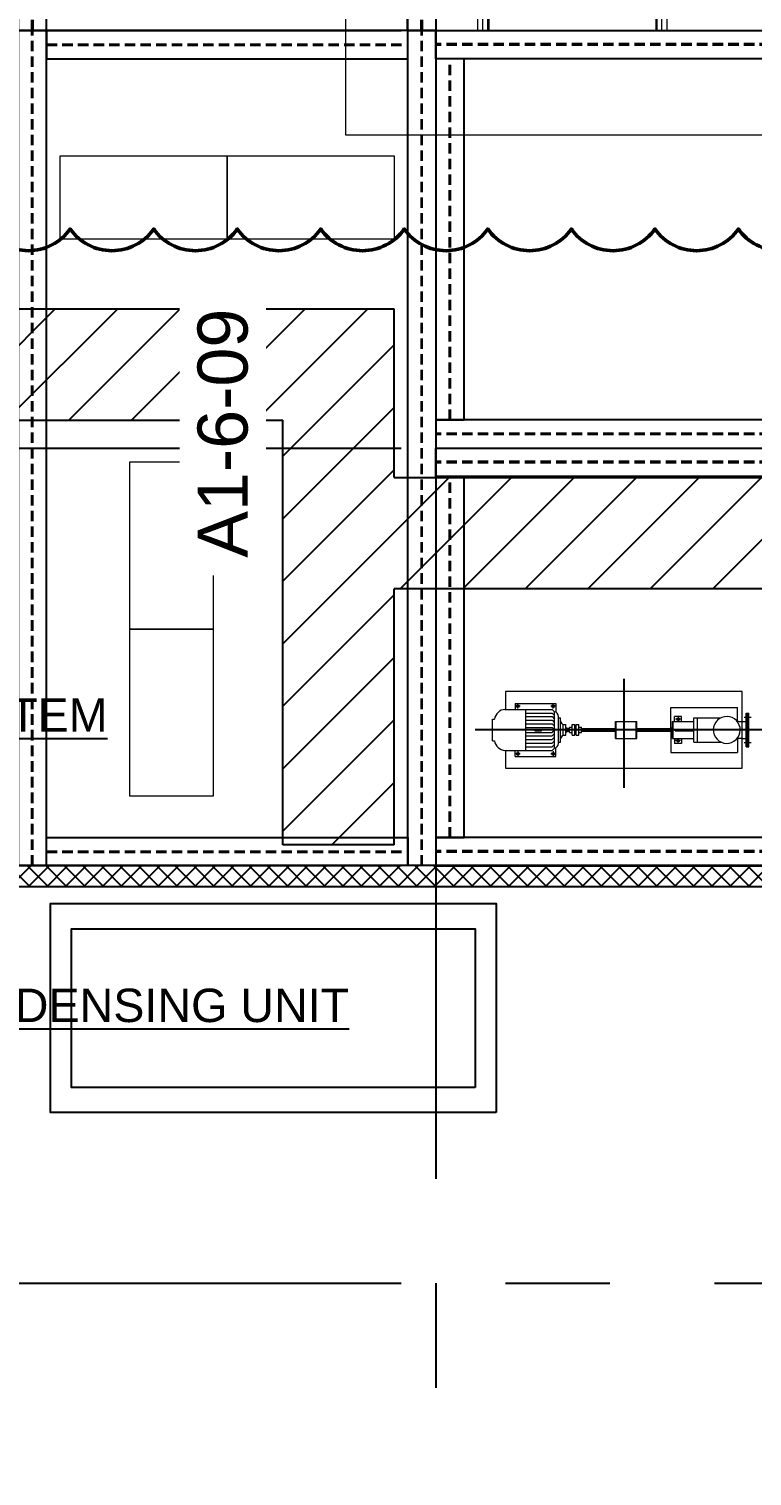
# Model space of a CAD drawing. Header units: millimetres. Extents: x -300 to 383236, y -195106 to -144646.
# Drawn here: x 11069 to 16263, y -184087 to -173691 of the extents above; entities that cross this region are included whole.
import ezdxf
from ezdxf.enums import TextEntityAlignment as Align

# ---------------------------------------------------------------- set-up
doc = ezdxf.new("R2010")
doc.units = ezdxf.units.MM
doc.header["$LTSCALE"] = 60
doc.set_wipeout_variables(frame=1)
for name, pattern in [('CENTER', [2, 1.25, -0.25, 0.25, -0.25]), ('CENTER2', [28.575, 19.05, -3.175, 3.175, -3.175]), ('HIDDEN', [0.375, 0.25, -0.125])]:
    doc.linetypes.add(name, pattern=pattern)
for name, color, linetype in [('1CEN', 20, 'CENTER'), ('1ST FL_SIDE-WALL', 8, 'Continuous'), ('C_TEXT_01', 2, 'Continuous'), ('C_TEXT_CONTAINER NO', 7, 'Continuous'), ('CENTER', 1, 'CENTER2'), ('CONTAINER', 2, 'Continuous'), ('EQ', 2, 'Continuous'), ('EQUIP', 2, 'Continuous')]:
    doc.layers.add(name, color=color, linetype=linetype)
for name, color, linetype, lineweight in [('C_REV', 4, 'Continuous', 50), ('DITCH', 7, 'Continuous', 0), ('EQUIPMENT', 253, 'Continuous', 0)]:
    doc.layers.add(name, color=color, linetype=linetype, lineweight=lineweight)
doc.styles.add('Arial', font='arial.ttf')
doc.styles.add('RomanS', font='romans.shx', dxfattribs={"bigfont": 'whgtxt.shx'})

# ---------------------------------------------------------------- blocks, each defined once
blk = doc.blocks.new('A$C971e5d21')
at = {"layer": 'EQ', "color": 253, "linetype": 'Continuous'}
for points in [[(7732, 1227), (4532, 1227), (4532, 2727), (7732, 2727)], [(12432, 1227), (9232, 1227), (9232, 2727), (12432, 2727)]]:
    blk.add_lwpolyline(points, close=True, dxfattribs=at)
at = {"layer": 'EQUIP', "color": 253}
for points in [[(7582, 1407), (4682, 1407), (4682, 2547), (7582, 2547)], [(12282, 1407), (9382, 1407), (9382, 2547), (12282, 2547)]]:
    blk.add_lwpolyline(points, close=True, dxfattribs=at)
blk = doc.blocks.new('A$C44261593')
h = blk.add_hatch()
h.set_pattern_fill('ANSI31', color=253, scale=100)
h.set_pattern_definition([(45, (0, -50460), (-224.5064, 224.5064), [])])
edge = h.paths.add_edge_path()
edge.add_line((-58347, -14256), (-58347, -14056))
edge.add_line((-58347, -14056), (-57547, -14056))
edge.add_line((-57547, -14056), (-57547, -15056))
edge.add_line((-57547, -15056), (-60547, -15056))
edge.add_line((-60547, -15056), (-60547, -31056))
edge.add_line((-60547, -31056), (-57647, -31056))
edge.add_line((-57647, -31056), (-57647, -32268))
edge.add_line((-57647, -32268), (-43347, -32268))
edge.add_line((-43347, -32268), (-43347, -29256))
edge.add_line((-43347, -29256), (-34347, -29256))
edge.add_line((-34347, -29256), (-34347, -14206))
edge.add_line((-34347, -14206), (-33547, -14206))
edge.add_line((-33547, -14206), (-33547, -29256))
edge.add_line((-33547, -29256), (-30497, -29256))
edge.add_line((-30497, -29256), (-30497, -30056))
edge.add_line((-30497, -30056), (-30547, -30056))
edge.add_line((-30547, -30056), (-30547, -34906))
edge.add_line((-30547, -34906), (-30569, -34906))
edge.add_arc((-31590, -35134), 1046, 12.5777, 76.5787)
edge.add_line((-31347, -34117), (-31347, -30056))
edge.add_line((-31347, -30056), (-42547, -30056))
edge.add_line((-42547, -30056), (-42547, -34906))
edge.add_line((-42547, -34906), (-43347, -34906))
edge.add_line((-43347, -34906), (-43347, -33068))
edge.add_line((-43347, -33068), (-57647, -33068))
edge.add_line((-57647, -33068), (-57647, -34906))
edge.add_line((-57647, -34906), (-58447, -34906))
edge.add_line((-58447, -34906), (-58447, -31856))
edge.add_line((-58447, -31856), (-66197, -31856))
edge.add_line((-66197, -31856), (-66197, -31056))
edge.add_line((-66197, -31056), (-61347, -31056))
edge.add_line((-61347, -31056), (-61347, -14256))
edge.add_line((-61347, -14256), (-58347, -14256))
at = {"color": 253}
for p, q in [((-60547, -31056), (-57647, -31056)), ((-57647, -32268), (-57647, -31056)), ((-66197, -31856), (-58447, -31856)), ((-58447, -34906), (-58447, -31856)), ((-57647, -32268), (-43347, -32268)), ((-43347, -33068), (-57647, -33068)), ((-57647, -34906), (-57647, -33068)), ((-57647, -34906), (-58447, -34906))]:
    blk.add_line(p, q, dxfattribs=at)
blk = doc.blocks.new('15M')
at = {"linetype": 'HIDDEN', "ltscale": 5}
for p, q in [((-110087, -152171), (-95087, -152171)), ((-110087, -152179), (-95087, -152179)), ((-95192, -152276), (-95192, -154870)), ((-95185, -152276), (-95185, -154870)), ((-110087, -154968), (-95087, -154968)), ((-110087, -154976), (-95087, -154976))]:
    blk.add_line(p, q, dxfattribs=at)
for points in [[(-110087, -152276), (-95087, -152276), (-95087, -152073), (-110087, -152073)], [(-109884, -154870), (-110087, -154870), (-110087, -152276), (-109884, -152276)], [(-95290, -154870), (-95087, -154870), (-95087, -152276), (-95290, -152276)], [(-110087, -154870), (-95087, -154870), (-95087, -155073), (-110087, -155073)]]:
    blk.add_lwpolyline(points, close=True)
blk = doc.blocks.new('6M')
at = {"linetype": 'HIDDEN', "ltscale": 5}
for p, q in [((-110087, -162158), (-104087, -162158)), ((-110087, -162165), (-104087, -162165)), ((-109989, -162263), (-109989, -164857)), ((-109982, -162263), (-109982, -164857)), ((-104192, -162263), (-104192, -164857)), ((-104185, -162263), (-104185, -164857)), ((-110087, -164955), (-104087, -164955)), ((-110087, -164962), (-104087, -164962))]:
    blk.add_line(p, q, dxfattribs=at)
for points in [[(-110087, -162263), (-104087, -162263), (-104087, -162060), (-110087, -162060)], [(-109884, -164857), (-110087, -164857), (-110087, -162263), (-109884, -162263)], [(-104290, -164857), (-104087, -164857), (-104087, -162263), (-104290, -162263)], [(-110087, -164857), (-104087, -164857), (-104087, -165060), (-110087, -165060)]]:
    blk.add_lwpolyline(points, close=True)
blk = doc.blocks.new('A$C1083779A')
for p, q in [((337, 1393), (337, 3640)), ((372, 1379), (372, 3640)), ((980, 1339), (980, 3640)), ((1588, 903), (1588, 3640)), ((1623, 889), (1623, 3640)), ((1580, 3360), (380, 3360)), ((1580, 3080), (380, 3080)), ((1580, 2800), (380, 2800)), ((1580, 2520), (380, 2520)), ((1580, 2240), (380, 2240)), ((1580, 1960), (380, 1960)), ((1580, 1680), (380, 1680)), ((337, 0), (337, 1407)), ((372, 0), (372, 1407)), ((1580, 1400), (380, 1400)), ((1580, 1120), (380, 1120)), ((1580, 1120), (988, 1120)), ((1580, 840), (380, 840)), ((1588, 0), (1588, 874)), ((1623, 0), (1623, 874)), ((1580, 560), (380, 560)), ((1580, 280), (380, 280))]:
    blk.add_line(p, q)
for points in [[(300, 1407), (300, 3640)], [(1660, 3640), (300, 3640)], [(380, 3640), (380, 1376)], [(1580, 3640), (1580, 906)], [(1660, 874), (1660, 3640)], [(184, 1452), (853, 1190), (988, 1348), (988, 928), (1121, 1085), (1884, 786)], [(300, 0), (300, 1407)], [(380, 1407), (380, 0)], [(1580, 874), (1580, 0)], [(1660, 0), (1660, 874)]]:
    blk.add_lwpolyline(points)
at = {"const_width": 62.5}
blk.add_lwpolyline([(949, 3640, 1), (1011, 3640, 1)], format="xyb", close=True, dxfattribs=at)
blk.add_lwpolyline([(980, 1339, 0, 100, 0), (980, 1639, 0, 0, 0), (980, 1498, 0, 0, 0)], format="xyseb")
at = {"style": 'RomanS'}
blk.add_text('UP', height=360, rotation=180, dxfattribs=at).set_placement((961, 4220), align=Align.CENTER)

msp = doc.modelspace()

# ---------------------------------------------------------------- linework, layer by layer
at = {"layer": '1CEN', "color": 1, "ltscale": 50}
for p, q in [((13993, -154202.1), (13993, -183702.1)), ((3993, -173702.1), (56993, -173702.1)), ((3993, -176702.1), (56993, -176702.1)), ((3993, -179702.1), (56993, -179702.1)), ((3993, -182702.1), (56993, -182702.1))]:
    msp.add_line(p, q, dxfattribs=at)
at = {"layer": 'C_REV'}
msp.add_lwpolyline([(23365.3, -175128.3, -0.5205671), (22765.3, -175128.3, -0.5205671), (22165.3, -175128.3, -0.5205671), (21565.3, -175128.3, -0.5205671), (20965.3, -175128.3, -0.5205671), (20365.3, -175128.3, -0.5205671), (19765.3, -175128.3, -0.5205671), (19165.3, -175128.3, -0.5205671), (18565.3, -175128.3, -0.5205671), (17965.3, -175128.3, -0.5205671), (17365.3, -175128.3, -0.5205671), (16765.3, -175128.3, -0.5205671), (16165.3, -175128.3, -0.5205671), (15565.3, -175128.3, -0.5205671), (14965.3, -175128.3, -0.5205671), (14365.3, -175128.3, -0.5205671), (13765.3, -175128.3, -0.5205671), (13165.3, -175128.3, -0.5205671), (12565.3, -175128.3, -0.5205671), (11965.3, -175128.3, -0.5205671), (11365.3, -175128.3, -0.5205671), (10765.3, -175128.3, -0.5205671)], format="xyb", dxfattribs=at)
at = {"layer": 'CENTER', "color": 253, "ltscale": 0.001}
for p, q in [((15343, -178360.8), (15343, -179143.5)), ((16412.5, -178727.1), (14273.5, -178727.1))]:
    msp.add_line(p, q, dxfattribs=at)
at = {"layer": 'CONTAINER', "const_width": 10}
for points in [[(10993, -158702.1), (13993, -158702.1), (13993, -173702.1), (10993, -173702.1)], [(13993, -173702.1), (28993, -173702.1), (28993, -176702.1), (13993, -176702.1)], [(13993, -179702.1), (28993, -179702.1), (28993, -176702.1), (13993, -176702.1)]]:
    msp.add_lwpolyline(points, close=True, dxfattribs=at)
at = {"layer": 'EQUIPMENT'}
for p, q in [((11793, -178002.1), (11793, -176802.1)), ((11793, -176802.1), (12393, -176802.1)), ((12393, -176802.1), (12393, -178002.1)), ((11793, -179202.1), (11793, -178002.1)), ((11793, -178002.1), (12393, -178002.1)), ((12393, -178002.1), (11793, -178002.1)), ((12393, -178002.1), (12393, -179202.1)), ((12393, -179202.1), (11793, -179202.1))]:
    msp.add_line(p, q, dxfattribs=at)
at = {"layer": 'EQUIPMENT', "color": 253}
for p, q in [((14488.5, -178579.4), (14826.9, -178579.4)), ((14561.1, -178536.7), (14854.9, -178536.7)), ((14561.1, -178536.7), (14561.1, -178579.4)), ((14598.6, -178556), (14562.4, -178556)), ((14580.5, -178574.1), (14580.5, -178537.9)), ((14637.6, -178874.8), (14637.6, -178579.4)), ((14853.6, -178556), (14817.5, -178556)), ((14826.9, -178579.4), (14844.1, -178596.7)), ((14835.6, -178574.1), (14835.6, -178537.9)), ((14844.1, -178857.6), (14844.1, -178596.7)), ((14854.9, -178536.7), (14854.9, -178600.2)), ((15679.4, -178565.3), (16158.2, -178565.3)), ((15679.4, -178717.5), (15679.4, -178565.3)), ((16158.2, -178665.3), (16158.2, -178565.3)), ((14399.1, -178649.4), (14413.6, -178649.4)), ((14399.1, -178804.9), (14399.1, -178649.4)), ((14637.6, -178605.5), (14826.9, -178605.5)), ((14637.6, -178631.6), (14826.9, -178631.6)), ((14637.6, -178657.7), (14826.9, -178657.7)), ((14637.6, -178683.8), (14826.9, -178683.8)), ((14826.9, -178605.5), (14844.1, -178622.8)), ((14826.9, -178631.6), (14844.1, -178648.9)), ((14826.9, -178657.7), (14844.1, -178674.9)), ((14826.9, -178683.8), (14844.1, -178701)), ((14873.2, -178824.8), (14873.2, -178629.5)), ((14873.2, -178640), (14887.7, -178640)), ((14887.7, -178814.3), (14887.7, -178640)), ((14906.2, -178688.4), (14925.6, -178688.4)), ((14906.2, -178765.8), (14906.2, -178688.4)), ((14925.6, -178765.8), (14925.6, -178688.4)), ((14970.8, -178688.4), (14990.1, -178688.4)), ((14970.8, -178765.8), (14970.8, -178688.4)), ((14990.1, -178765.8), (14990.1, -178688.4)), ((14999.8, -178688.4), (15019.1, -178688.4)), ((14999.8, -178765.8), (14999.8, -178688.4)), ((15019.1, -178765.8), (15019.1, -178688.4)), ((15283.4, -178666.7), (15435.7, -178666.7)), ((15283.4, -178787.6), (15283.4, -178666.7)), ((15288.3, -178787.6), (15288.3, -178666.7)), ((15430.9, -178787.6), (15430.9, -178666.7)), ((15435.7, -178787.6), (15435.7, -178666.7)), ((15692, -178666.7), (15844.3, -178666.7)), ((15692, -178787.6), (15692, -178666.7)), ((15696.9, -178787.6), (15696.9, -178666.7)), ((15706.3, -178666.7), (15706.3, -178630.8)), ((15757.2, -178630.8), (15706.3, -178630.8)), ((15749.8, -178650.2), (15713.6, -178650.2)), ((15731.7, -178632.1), (15731.7, -178668.3)), ((15757.2, -178666.7), (15757.2, -178630.8)), ((15844.3, -178639.8), (16040, -178639.8)), ((15844.3, -178814.5), (15844.3, -178639.8)), ((15871.2, -178814.5), (15871.2, -178639.8)), ((16187.9, -178666.7), (16222, -178666.7)), ((16206.1, -178636.4), (16257.6, -178636.4)), ((16222, -178606.2), (16241.3, -178606.2)), ((16222, -178848), (16222, -178606.2)), ((16231.7, -178848), (16231.7, -178606.2)), ((16241.3, -178848), (16241.3, -178606.2)), ((14399.1, -178804.9), (14413.6, -178804.9)), ((14637.6, -178709.9), (14826.9, -178709.9)), ((14637.6, -178744.4), (14826.9, -178744.4)), ((14637.6, -178770.5), (14826.9, -178770.5)), ((14637.6, -178796.6), (14826.9, -178796.6)), ((14703.6, -178733.5), (14703.6, -178720.8)), ((14703.6, -178720.8), (14750.7, -178720.8)), ((14703.6, -178733.5), (14750.7, -178733.5)), ((14750.7, -178733.5), (14750.7, -178720.8)), ((14826.9, -178709.9), (14844.1, -178727.1)), ((14826.9, -178744.4), (14844.1, -178727.1)), ((14826.9, -178770.5), (14844.1, -178753.2)), ((14826.9, -178796.6), (14844.1, -178779.3)), ((14906.2, -178765.8), (14925.6, -178765.8)), ((14925.6, -178712.6), (14935.3, -178712.6)), ((14925.6, -178741.6), (14935.3, -178741.6)), ((14935.3, -178741.6), (14935.3, -178712.6)), ((14935.3, -178717.5), (14951.4, -178717.5)), ((14935.3, -178736.8), (14951.4, -178736.8)), ((14951.4, -178746.5), (14951.4, -178707.8)), ((14951.4, -178707.8), (14970.8, -178707.8)), ((14951.4, -178746.5), (14970.8, -178746.5)), ((14970.8, -178765.8), (14990.1, -178765.8)), ((14990.1, -178717.5), (14999.8, -178717.5)), ((14990.1, -178736.8), (14999.8, -178736.8)), ((14999.8, -178765.8), (15019.1, -178765.8)), ((15019.1, -178707.8), (15038.5, -178707.8)), ((15019.1, -178746.5), (15038.5, -178746.5)), ((15038.5, -178746.5), (15038.5, -178707.8)), ((15038.5, -178717.5), (15283.4, -178717.5)), ((15038.5, -178736.8), (15283.4, -178736.8)), ((15283.4, -178787.6), (15435.7, -178787.6)), ((15435.7, -178717.5), (15682.4, -178717.5)), ((15435.7, -178736.8), (15682.4, -178736.8)), ((15679.4, -178736.8), (15679.4, -178889)), ((15682.4, -178741.6), (15682.4, -178712.6)), ((15682.4, -178712.6), (15692, -178712.6)), ((15682.4, -178741.6), (15692, -178741.6)), ((15692, -178787.6), (15844.3, -178787.6)), ((15706.3, -178787.6), (15706.3, -178823.4)), ((15711.4, -178733.5), (15711.4, -178720.8)), ((15711.4, -178720.8), (15844.3, -178720.8)), ((15711.4, -178733.5), (15844.3, -178733.5)), ((15749.8, -178804.1), (15713.6, -178804.1)), ((15731.7, -178822.2), (15731.7, -178786)), ((15757.2, -178787.6), (15757.2, -178823.4)), ((16158.2, -178789), (16158.2, -178889)), ((16187.9, -178787.6), (16222, -178787.6)), ((14488.5, -178874.8), (14826.9, -178874.8)), ((14561.1, -178917.6), (14561.1, -178874.8)), ((14598.6, -178898.3), (14562.4, -178898.3)), ((14580.5, -178880.2), (14580.5, -178916.4)), ((14637.6, -178822.7), (14826.9, -178822.7)), ((14637.6, -178848.8), (14826.9, -178848.8)), ((14853.6, -178898.3), (14817.5, -178898.3)), ((14826.9, -178822.7), (14844.1, -178805.4)), ((14826.9, -178848.8), (14844.1, -178831.5)), ((14826.9, -178874.8), (14844.1, -178857.6)), ((14835.6, -178880.2), (14835.6, -178916.4)), ((14854.9, -178917.6), (14854.9, -178854)), ((14873.2, -178814.3), (14887.7, -178814.3)), ((15679.4, -178889), (16158.2, -178889)), ((15757.2, -178823.4), (15706.3, -178823.4)), ((15844.3, -178814.5), (16040, -178814.5)), ((16206.1, -178817.8), (16257.6, -178817.8)), ((16222, -178848), (16241.3, -178848)), ((14561.1, -178917.6), (14854.9, -178917.6))]:
    msp.add_line(p, q, dxfattribs=at)
at = {"layer": 'EQUIPMENT'}
for points in [[(13343, -174452.1), (35743, -174452.1), (35743, -157952.1), (13343, -157952.1)], [(11293, -174602.1), (12493, -174602.1), (12493, -175202.1), (11293, -175202.1)], [(12493, -174602.1), (13693, -174602.1), (13693, -175202.1), (12493, -175202.1)]]:
    msp.add_lwpolyline(points, close=True, dxfattribs=at)
at = {"layer": 'EQUIPMENT', "color": 253}
msp.add_lwpolyline([(14493, -178874.8), (14493, -179002.1), (16193, -179002.1), (16193, -178452.1), (14493, -178452.1), (14493, -178579.4)], dxfattribs=at)
for centre in [(14580.5, -178556), (14835.6, -178556), (15731.7, -178650.2), (15731.7, -178804.1), (14580.5, -178898.3), (14835.6, -178898.3)]:
    msp.add_circle(centre, 9.67, dxfattribs=at)
for centre, radius, start, end in [((14494.7, -178661.1), 81.9, 94.33676, 171.75561), ((14838.8, -178630.6), 34.4, 1.93714, 81.0825), ((14919.8, -178659.2), 32.2, 185.12153, 245.137), ((16081.7, -178727.1), 96.7, 224.12787, 223.6529), ((16195.6, -178417.7), 249.1, 260.49027, 268.23905), ((14494.7, -178793.1), 81.9, 188.24439, 265.66324), ((14919.8, -178795.1), 32.2, 114.863, 174.87847), ((16195.6, -179036.6), 249.1, 91.76095, 99.50973), ((14838.8, -178823.7), 34.4, 278.9175, 358.06286)]:
    msp.add_arc(centre, radius, start, end, dxfattribs=at)

# ---------------------------------------------------------------- block references
for name, p in [('A$C44261593', (71340, -144646.1)), ('A$C971e5d21', (1993, -182702.1))]:
    msp.add_blockref(name, p)
for p, rotation in [((-141080.4, -63615.1), 90), ((-81094.1, -328775.5), 180), ((-81094.1, -331775.5), 180)]:
    msp.add_blockref('15M', p, dxfattribs=dict(rotation=rotation))
at = {"layer": 'DITCH', "color": 3}
msp.add_blockref('A$C1083779A', (13993, -173702.1), dxfattribs=at)

# ---------------------------------------------------------------- texts
at = {"layer": 'C_TEXT_01', "style": 'Arial'}
for s, p in [('%%UCOMPRESSED AIR SUPPLY SYSTEM', (5710.2, -178739.7)), ('%%UAIR COOLED CONDENSING UNIT', (8061.3, -180825.7))]:
    msp.add_text(s, height=240, dxfattribs=at).set_placement(p)

# ---------------------------------------------------------------- next in the draw order: wipeouts: each hides what was drawn before it
msp.add_wipeout([(12772.3, -177616.5), (12772.3, -175666.9), (12152.7, -175666.9), (12152.7, -177616.5)]).dxf.layer = 'C_TEXT_CONTAINER NO'

# ---------------------------------------------------------------- next in the draw order: hatches: boundary and pattern name
at = {"layer": '1ST FL_SIDE-WALL'}
h = msp.add_hatch(dxfattribs=at)
h.set_pattern_fill('ANSI37', color=252, scale=750, angle=-90)
h.set_pattern_definition([(315, (0, 0), (66.29126, 66.29126), []), (45, (0, 0), (-66.29126, 66.29126), [])])
h.paths.add_polyline_path([(4993, -179702.1), (4993, -158702.1), (40993, -158702.1), (40993, -173702.1), (46993, -173702.1), (46993, -176702.1), (55993, -176702.1), (55993, -176552.1), (47143, -176552.1), (47143, -173552.1), (41143, -173552.1), (41143, -158552.1), (4843, -158552.1), (4843, -179852.1), (37843, -179852.1), (37843, -185852.1), (56143, -185852.1), (56143, -179702.1), (55993, -179702.1), (55993, -185702.1), (37993, -185702.1), (37993, -179702.1)])

# ---------------------------------------------------------------- next in the draw order: linework, layer by layer
at = {"layer": '1ST FL_SIDE-WALL', "color": 3}
msp.add_lwpolyline([(55993, -176702.1), (55993, -176552.1), (47143, -176552.1), (47143, -173552.1), (41143, -173552.1), (41143, -158552.1), (4843, -158552.1), (4843, -179852.1), (37843, -179852.1), (37843, -185852.1), (56143, -185852.1), (56143, -179702.1), (55993, -179702.1), (55993, -185702.1), (37993, -185702.1), (37993, -179702.1), (4993, -179702.1), (4993, -158702.1), (40993, -158702.1), (40993, -173702.1), (46993, -173702.1), (46993, -176702.1), (55993, -176702.1)], dxfattribs=at)
at = {"layer": 'CONTAINER', "const_width": 10}
msp.add_lwpolyline([(13993, -179702.1), (10993, -179702.1), (10993, -173702.1), (13993, -173702.1)], close=True, dxfattribs=at)

# ---------------------------------------------------------------- next in the draw order: block references
at = {"rotation": 90}
msp.add_blockref('6M', (-151067.1, -69615.1), dxfattribs=at)

# ---------------------------------------------------------------- next in the draw order: texts
at = {"layer": 'C_TEXT_CONTAINER NO', "color": 3, "style": 'Arial'}
msp.add_text('A1-6-09', height=360, rotation=90, dxfattribs=at).set_placement((12460.1, -176595.5), align=Align.MIDDLE_CENTER)

doc.saveas('drawing.dxf')
